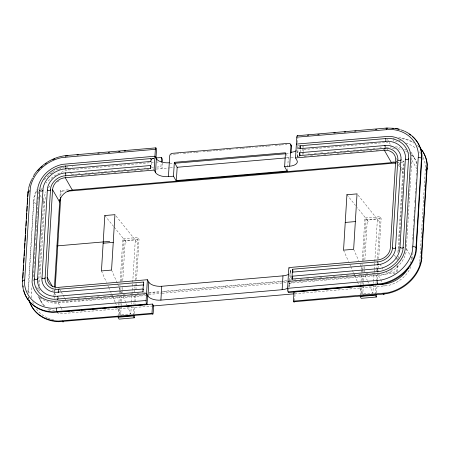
<?xml version="1.0" encoding="UTF-8"?>
<svg xmlns="http://www.w3.org/2000/svg" width="450" height="450" viewBox="0 0 450 450"><rect width="100%" height="100%" fill="white"/><g stroke="black" fill="none" stroke-linecap="round" stroke-linejoin="round"><path stroke-width="0.34" stroke-dasharray="2.25 1.69" d="M27.939 292.061L33.868 197.893A38.801 32.614 -29.8 0 1 36.619 189.692M31.804 297.861A36.169 30.403 -29.8 0 1 31.556 295.841L31.905 286.082M33.098 281.019L33.188 279.624M33.356 276.834L33.739 270.557M33.907 267.761L34.296 261.484M34.464 258.694L34.976 250.318M35.016 249.621L35.443 242.646M35.612 239.85L36.084 232.178M36.124 231.48L36.636 223.104M36.681 222.407L37.193 214.031M37.232 213.334L37.789 204.266M37.828 203.569L38.256 196.588M38.424 193.798L38.88 189.596M38.047 289.665L38.222 286.875M38.475 282.684L43.83 198.236A28.271 23.766 -29.8 0 1 46.052 191.818M39.156 290.818L39.24 289.423M39.454 285.936L44.893 200.093A28.271 23.766 -29.8 0 1 45.782 196.841M53.876 296.55L54.084 293.158M54.129 292.478L54.253 290.441M59.979 196.616L60.356 190.507L68.737 189.787M54.551 298.333L55.193 287.814M60.846 195.249L61.059 191.745L60.356 190.507M118.108 315.866L118.575 308.16M118.749 305.353L118.918 302.552M118.963 301.849L119.261 296.944M119.52 292.742L119.649 290.638M119.689 289.941L119.987 285.036M120.206 281.531L122.816 238.787L137.97 237.487L139.028 239.338L136.592 279.276M119.34 314.916L119.767 307.907M119.936 305.106L120.454 296.696M120.668 293.192L120.966 288.287M121.393 281.278L123.874 240.638L122.816 238.787M121.196 306.377L120.69 314.741L121.483 316.131M121.241 305.685L121.455 302.197M121.494 301.5L121.793 296.623M122.006 293.141L122.175 290.351M122.22 289.654L122.434 286.172M122.771 280.597L125.201 240.879L113.934 226.862M117.9 308.391L120.69 314.741L130.793 313.875L131.214 306.906M131.389 304.116L131.473 302.726M131.513 302.029L132.193 290.88M132.238 290.183L135.304 240.007L114.936 214.672M133.217 315.264L133.734 306.855M133.903 304.054L133.987 302.653M134.032 301.95L134.415 295.644M134.629 292.14L134.972 286.537M135.017 285.834L135.146 283.731M135.36 280.226L137.97 237.487M134.494 313.611L134.921 306.608M134.966 305.904L135.18 302.4M135.219 301.702L135.608 295.397M135.951 289.789L136.333 283.483M151.532 164.869L151.661 162.787M162.343 163.035L162.006 168.576L160.948 166.725L161.145 163.429M225.152 286.571L225.186 285.992M287.488 171.006L288.298 157.731L286.329 154.294M288.613 290.531L288.771 287.893M288.81 287.235L289.052 283.275L381.459 275.158A28.271 23.766 -29.8 0 0 406.17 251.764L411.919 157.562A28.271 23.766 -29.8 0 0 411.559 155.047M297.641 142.639L297.923 138.021M289.041 287.077A10.508 4.984 3.5 0 0 289.406 283.894L289.575 281.121M289.62 280.429L290.256 270.045L289.125 268.071M297.157 156.938L297.793 146.554L296.381 144.084M289.794 285.199L289.963 282.431M290.008 281.739L290.644 271.35M297.63 156.864L298.181 147.859M300.133 152.151L300.302 149.372M302.389 154.581L302.794 147.982M302.833 147.324L302.912 146.002M294.643 300.696L295.065 293.771M303.581 154.356L303.705 152.274M303.75 151.583L303.874 149.507A2.514 0.658 85.1 0 0 303.891 149.197M360.202 295.076L360.675 287.37M360.844 284.569L361.018 281.762M361.058 281.064L361.575 272.655M361.614 271.952L361.744 269.854M361.789 269.151L362.087 264.246M362.301 260.741L364.911 217.997L380.064 216.697L381.127 218.548L378.686 258.491M361.434 294.126L361.862 287.117M362.036 284.316L362.548 275.906M362.762 272.402L363.06 267.497M363.488 260.494L365.968 219.847L364.911 217.997M363.296 285.593L362.784 293.951L363.577 295.341M363.336 284.895L363.549 281.407M363.594 280.716L363.892 275.833M364.106 272.351L364.275 269.567M364.314 268.869L364.528 265.382M364.871 259.808L367.296 220.089L357.328 207.686M359.994 287.606L362.784 293.951L372.887 293.085L373.314 286.116M373.483 283.331L373.567 281.936M373.613 281.239L374.124 272.88M374.164 272.183L374.293 270.09M374.332 269.392L377.398 219.223L357.036 193.882M375.317 294.474L375.829 286.065M375.998 283.264L376.088 281.863M376.127 281.16L376.554 274.157M376.729 271.35L376.813 269.949M376.858 269.252L377.072 265.748M377.499 258.739L380.064 216.697M376.588 292.826L377.016 285.817M377.404 279.512L377.702 274.607M378.129 267.598L378.214 266.197M397.091 265.731L396.72 271.839L386.213 272.739M397.423 260.297L397.553 258.193M397.896 252.579L403.481 161.044L401.389 161.224M397.507 271.671L397.941 264.662M398.323 258.351L398.452 256.247M398.751 251.336L398.88 249.232M398.925 248.529L404.19 162.281L403.481 161.044M412.088 247.832L412.296 244.339M412.594 239.456L412.892 234.574M413.151 230.383L413.449 225.501M413.702 221.316L414 216.428M414.259 212.243L414.557 207.354M414.855 202.472L415.108 198.287M415.406 193.399L415.704 188.516M415.963 184.331L416.261 179.443M416.514 175.258L416.812 170.376M412.594 258.75L413.016 251.775M423.124 157.477A36.169 30.403 -29.8 0 1 425.514 166.506L419.805 261.354M411.491 257.597L411.12 260.404A28.271 23.766 -29.8 0 1 410.445 263.008M294.744 293.799L387.467 285.654A28.271 23.766 -29.8 0 0 411.289 265.506M175.703 154.007L172.901 154.249A2.627 2.211 -29.8 0 0 172.243 154.378M176.4 153.945L180.602 153.585M183.398 153.343L189 152.865M189.697 152.803L195.3 152.325M195.998 152.263L200.199 151.903M202.995 151.661L208.597 151.183M209.295 151.121L214.898 150.638M215.595 150.581L221.895 150.041M222.598 149.979L228.195 149.496M228.893 149.439L233.094 149.079M235.896 148.838L241.493 148.354M242.196 148.297L247.792 147.814M248.49 147.757L252.692 147.392M255.493 147.156L261.09 146.672M261.793 146.616L267.39 146.132M268.093 146.07L272.289 145.71M275.091 145.474L280.688 144.99M281.391 144.928L286.988 144.45M151.779 158.327L153.861 158.147M151.808 158.439L153.9 158.259M297.439 145.935L299.537 145.755M152.134 158.946L154.215 158.766M153.332 162.433L69.03 169.898A36.169 30.403 -29.8 0 0 46.102 183.043M156.831 162.135L158.231 162.011M303.874 149.507L387.866 142.296M169.813 163.699L172.969 163.423M285.998 153.72L291.049 153.287M71.606 174.398L73.699 174.218M78.587 173.796L79.982 173.678M84.864 173.256L86.962 173.076M91.845 172.659L93.24 172.536M98.128 172.119L99.523 172.001M104.411 171.579L107.201 171.338M111.392 170.977L112.787 170.859M117.669 170.438L119.767 170.263M123.953 169.903L126.045 169.723M130.933 169.301L133.026 169.121M137.216 168.761L139.309 168.581M144.197 168.165L145.592 168.041M151.869 167.501L153.27 167.383M156.757 167.085L160.948 166.725M307.974 154.097L309.369 153.979M314.257 153.562L316.35 153.382M320.541 153.023L322.633 152.843M327.516 152.421L328.916 152.303M333.799 151.881L335.891 151.701M340.082 151.341L342.174 151.161M347.062 150.744L349.155 150.564M353.34 150.204L355.438 150.024M360.321 149.602L361.716 149.484M366.604 149.062L368.696 148.882M372.887 148.528L374.979 148.348M379.868 147.926L381.262 147.808M386.145 147.386L391.731 146.908M74.756 176.068L76.854 175.888M81.039 175.528L83.835 175.286M87.992 174.932L90.816 174.69M94.264 174.392L97.093 174.15M101.228 173.796L103.376 173.61M107.499 173.256L110.357 173.014M113.844 172.71L116.64 172.474M120.735 172.119L123.621 171.872M127.001 171.579L129.898 171.332M133.971 170.983L136.181 170.792M140.372 170.432L143.162 170.196M146.649 169.898L149.445 169.656M156.263 169.071L169.498 167.934M170.196 167.873L174.375 167.513M286.2 157.911L290.385 157.551M291.082 157.494L294.564 157.196M297.354 156.954L300.139 156.713M304.149 156.369L307.108 156.116M310.433 155.829L313.374 155.576M317.413 155.233L319.646 155.042M323.691 154.693L326.486 154.451M329.974 154.153L332.882 153.906M336.954 153.551L339.154 153.366M343.238 153.017L346.118 152.769M350.218 152.415L352.389 152.229M356.496 151.875L358.656 151.689M362.779 151.335L365.625 151.093M369.759 150.739L371.891 150.553M376.043 150.199L378.861 149.957M383.017 149.597L387.917 149.181M392.304 162.006L397.192 161.584M61.059 191.745L65.261 191.379M396.489 162.939L404.19 162.281M123.874 240.638L139.028 239.338M365.968 219.847L381.127 218.548M70.521 299.278L74.019 298.974M77.518 298.676L79.616 298.496M83.818 298.136L86.619 297.894M90.816 297.534L92.914 297.354M97.116 296.994L99.214 296.814M103.416 296.449L106.211 296.213M110.413 295.853L112.511 295.673M116.713 295.307L119.509 295.071M123.008 294.767L125.809 294.531M130.011 294.165L132.109 293.985M137.008 293.569L139.106 293.389M144.006 292.967L145.406 292.843M148.905 292.545L160.104 291.583M162.9 291.341L289.575 280.468M293.771 280.102L295.875 279.923M300.071 279.562L302.873 279.326M306.371 279.023L309.173 278.781M313.369 278.421L315.467 278.241M319.669 277.881L322.47 277.639M325.969 277.341L328.764 277.099M332.966 276.739L335.767 276.497M339.964 276.137L342.062 275.957M346.264 275.597L348.362 275.417M352.564 275.057L354.662 274.877M358.858 274.517L361.659 274.275M365.861 273.915L368.657 273.673M372.156 273.375L374.957 273.133M148.826 293.124L160.031 292.162M160.729 292.106L286.774 281.278M54.298 302.541L87.21 299.711M87.907 299.649L106.813 298.029M107.516 297.968L145.328 294.722M148.832 294.418L161.438 293.338M162.135 293.276L286.785 282.577M290.987 282.212L396.726 273.133M39.983 297.456A28.271 23.766 -29.8 0 0 55.226 303.171L146.914 295.481M152.921 305.978L61.239 313.667A28.271 23.766 -29.8 0 1 57.791 313.335M392.979 138.263L394.324 138.229M395.353 141.761L397.243 141.716M394.616 148.714L392.794 148.759L392.124 147.594M346.933 194.749L355.596 205.532M104.833 215.539L113.501 226.322M411.075 152.173L415.08 159.171M411.952 160.335L416.959 169.082M387.45 139.433L388.783 141.761M389.121 142.346L390.786 145.26M396.456 158.422L397.131 159.598M398.812 162.54L399.819 164.301M396.045 160.824L397.052 162.591M398.402 164.942L400.084 167.884M400.421 168.469L402.778 172.586A12.476 10.485 -29.8 0 0 401.507 167.243M406.541 248.957L410.214 255.369M410.546 255.954L412.217 258.868M378.461 221.074L377.398 219.223L367.296 220.089L368.353 221.94M394.391 255.009L395.404 256.77M395.736 257.361L397.086 259.712M380.042 264.06L381.724 267.002M382.061 267.587L383.074 269.353M378.394 275.602L380.396 279.101M380.734 279.686L382.404 282.6M383.738 284.934L384.407 286.099M288.523 282.347L289.406 283.894M136.361 241.864L135.304 240.007L125.201 240.879L126.259 242.73M66.988 166.337L67.657 167.501M67.989 168.086L69.992 171.585M70.329 172.164L71.663 174.499M40.179 195.317L41.518 197.651M43.189 200.565L44.522 202.899M33.379 201.611L33.733 202.23L28.299 293.287M58.551 287.347L59.226 288.523M59.557 289.114L60.907 291.465M61.245 292.05L64.277 297.343M64.609 297.934L65.621 299.694A12.476 10.485 -29.8 0 1 64.063 299.739M52.538 289.817L53.207 290.993M54.557 293.344L55.564 295.104A12.476 10.485 -29.8 0 1 54.951 293.878M58.269 303.092L60.604 307.176M60.941 307.755L62.612 310.674M36.439 286.852L38.441 290.351M37.98 296.179L41.991 303.176M27.928 290.835L28.282 291.454A2.514 1.215 1.5 0 0 31.517 292.393M353.649 249.278L358.667 260.707M360.343 264.516L363.69 272.137M365.079 275.31L367.312 280.389M367.588 281.025L368.983 284.197M369.264 284.833L372.887 293.085M343.547 250.149L348.564 261.574M349.959 264.746L350.516 266.017M350.798 266.653L352.192 269.826M352.468 270.461L354.42 274.905M354.701 275.541L357.21 281.256M357.486 281.891L358.881 285.064M111.555 270.067L117.411 283.399M117.686 284.034L121.59 292.922M123.266 296.73L126.889 304.988M127.164 305.623L130.793 313.875M101.453 270.934L106.47 282.364M107.865 285.536L108.422 286.808M108.698 287.443L110.093 290.616M110.374 291.251L112.326 295.695M112.601 296.331L115.11 302.046M115.391 302.681L116.786 305.854M54.309 291.184A12.476 10.485 -29.8 0 1 54.276 290.239M49.641 310.528A28.271 23.766 -29.8 0 1 46.974 308.756M43.802 305.707A28.271 23.766 -29.8 0 1 39.639 297.416M398.616 164.289A12.476 10.485 -29.8 0 1 399.735 165.133M392.197 269.398A12.476 10.485 -29.8 0 1 390.842 270.309M411.542 154.822A28.271 23.766 -29.8 0 1 417.431 164.931M397.918 148.832A28.271 23.766 -29.8 0 1 401.94 149.586M405.686 150.936A28.271 23.766 -29.8 0 1 406.856 151.509M408.532 152.482A28.271 23.766 -29.8 0 1 409.59 153.208M398.464 139.928A28.271 23.766 -29.8 0 1 400.849 141.013M57.296 182.008A28.271 23.766 -29.8 0 1 59.366 180.669M290.256 270.045A10.508 4.984 3.5 0 1 289.294 273.791M297.793 146.554A10.508 4.984 3.5 0 1 296.837 150.3M171.073 155.076A2.627 2.211 -29.8 0 1 171.619 154.665M53.578 319.854A36.169 30.403 -29.8 0 1 51.188 319.241M50.029 318.864A36.169 30.403 -29.8 0 1 47.767 317.993M47.222 317.751A36.169 30.403 -29.8 0 1 35.55 307.772M33.418 303.654A36.169 30.403 -29.8 0 1 32.732 301.776M35.933 203.299A2.514 1.17 5.5 0 1 33.727 202.23L34.223 198.512A38.801 32.614 -29.8 0 1 36.686 190.924M37.682 198.641A36.169 30.403 -29.8 0 1 38.171 196.858M41.152 189.922A36.169 30.403 -29.8 0 1 42.148 188.257M49.523 174.066A38.801 32.614 -29.8 0 1 62.938 167.062M44.263 179.713A38.801 32.614 -29.8 0 1 49.877 174.684M50.901 173.936A38.801 32.614 -29.8 0 1 53.544 172.187M58.584 169.509A38.801 32.614 -29.8 0 1 64.496 167.304M29.008 299.419A38.801 32.614 -29.8 0 1 28.536 296.983M28.654 298.8A38.801 32.614 -29.8 0 1 28.282 296.983M72.467 166.438A2.514 0.619 83.4 0 1 72.619 167.018M48.471 187.791A28.271 23.766 -29.8 0 1 50.738 184.989M54.726 311.079A28.271 23.766 -29.8 0 1 48.583 308.678M44.932 306.096A28.271 23.766 -29.8 0 1 38.908 296.775M401.743 138.617A38.801 32.614 -29.8 0 1 413.904 143.044M417.926 146.008A38.801 32.614 -29.8 0 1 419.282 147.274M398.7 137.666A38.801 32.614 -29.8 0 1 413.01 142.104M417.572 145.389A38.801 32.614 -29.8 0 1 418.483 146.222M405.883 143.111A36.169 30.403 -29.8 0 1 416.233 148.59M419.552 151.898A36.169 30.403 -29.8 0 1 420.778 153.472M419.653 262.519A36.169 30.403 -29.8 0 1 419.237 264.302M425.886 169.909A2.514 1.215 1.5 0 1 425.554 169.954M412.211 154.789A28.271 23.766 -29.8 0 1 416.869 166.208M395.471 146.863A28.271 23.766 -29.8 0 1 400.224 147.566M404.629 149.079A28.271 23.766 -29.8 0 1 406.367 149.968M393.463 140.136A2.514 0.698 86.8 0 1 393.502 141.176M303.491 146.346A2.514 0.658 85.1 0 1 303.778 147.499"/><path stroke-width="0.67" d="M22.5 281.244L27.956 191.857M23.85 290.751A38.801 32.614 -29.8 0 0 53.348 312.457L147.043 304.656L146.694 304.037L52.993 311.844A38.801 32.614 -29.8 0 1 22.663 285.244L22.708 280.181M22.838 278.089L23.181 272.514M23.304 270.422L23.602 265.539M23.777 262.755L24.069 257.873M24.199 255.78L24.542 250.206M24.666 248.113L24.964 243.236M25.093 241.144L25.436 235.569M25.56 233.477L25.858 228.594M26.032 225.81L26.331 220.928M26.454 218.841L26.797 213.261M26.921 211.168L27.219 206.291M27.349 204.199L27.692 198.624M27.816 196.532L28.564 188.634M176.349 180.546L287.488 171.006L287.449 171.579L284.625 166.641L285.469 152.792L174.33 162.338L177.159 167.276L176.316 181.125L173.486 176.186L168.435 176.619A10.508 4.984 3.5 0 1 155.503 172.547L154.091 170.078L65.244 177.705A12.476 10.485 -29.8 0 0 52.577 189.703L47.222 277.414A12.476 10.485 -29.8 0 0 58.551 287.347L147.392 279.72L146.126 300.493L52.757 308.284A36.169 30.403 -29.8 0 1 24.486 283.494L30.347 187.481A36.169 30.403 -29.8 0 1 61.959 157.551L155.357 149.304A2.514 0.658 85.1 0 1 156.206 148.23L156.561 148.849L155.998 158.079M143.325 291.831A1.643 0.427 85.1 0 1 142.898 291.887L54.574 299.301A25.982 21.842 -29.8 0 1 34.267 281.492L39.988 187.819A25.982 21.842 -29.8 0 1 62.696 166.314L151.037 158.563A1.643 0.427 85.1 0 1 151.374 159.953M143.359 289.969A1.643 0.427 85.1 0 0 143.072 289.001L55.164 296.398A22.691 19.074 -29.8 0 1 37.429 280.845L43.104 187.926A22.691 19.074 -29.8 0 1 62.932 169.149L150.862 161.443A1.643 0.427 85.1 0 0 150.981 161.595M143.438 285.086A1.643 0.427 85.1 0 1 143.319 284.934L55.991 292.309A18.056 15.176 -29.8 0 1 41.878 279.934L47.486 188.078A18.056 15.176 -29.8 0 1 63.27 173.132L150.615 165.51A1.643 0.427 85.1 0 1 150.975 167.327M143.781 283.022A1.643 0.427 85.1 0 0 143.494 282.049L56.582 289.406A14.766 12.414 -29.8 0 1 45.039 279.287L50.602 188.184A14.766 12.414 -29.8 0 1 63.506 175.967L150.435 168.396A1.643 0.427 85.1 0 0 150.553 168.547M54.461 286.976L59.816 199.333M55.238 287.111L60.716 197.353M134.235 317.818L133.178 315.968L118.024 317.267L119.081 319.118L134.235 317.818L134.364 315.714M142.898 291.887L143.494 282.049M150.435 168.396L150.615 165.51M150.862 161.443L151.037 158.563M154.091 170.078L155.357 149.304M147.043 304.656L147.611 295.419M287.702 288.152A10.508 4.984 3.5 0 1 282.133 289.699L160.892 300.111A10.508 4.984 3.5 0 1 147.96 296.038L148.809 282.189L147.392 279.72M155.503 172.547L156.347 158.698L154.935 156.229L62.533 164.346A28.271 23.766 -29.8 0 0 37.822 187.746L32.068 281.942A28.271 23.766 -29.8 0 0 54.169 301.32L146.548 293.569L147.96 296.038M152.561 304.065L153.619 305.916L153.197 312.84A2.514 0.658 85.1 0 1 152.347 313.914L151.993 313.296L152.561 304.065L144.186 304.785M161.229 162.107L161.511 157.489L155.947 157.967M160.892 300.111L161.741 286.262A10.508 4.984 3.5 0 1 148.809 282.189M168.435 176.619L169.706 155.846A2.627 2.211 -29.8 0 1 172.373 153.321L288.557 143.342A2.627 2.211 -29.8 0 1 290.942 145.434L291.471 146.362L291.094 152.595M173.486 176.186L174.33 162.338M282.133 289.699L282.977 275.85A10.508 4.984 3.5 0 0 288.546 274.303M284.625 166.641L289.676 166.208L290.942 145.434M412.622 136.744A38.801 32.614 -29.8 0 1 422.032 155.492L416.132 252.107A38.801 32.614 -29.8 0 1 382.219 284.22L288.489 292.511L288.135 291.892A2.514 0.658 85.1 0 1 287.572 288.349L288.838 267.576L377.685 259.942A12.476 10.485 -29.8 0 0 390.353 247.95L395.707 160.239A12.476 10.485 -29.8 0 0 384.379 150.306L295.532 157.933L296.803 137.16A2.514 0.658 85.1 0 1 297.652 136.086M292.011 279.242A1.643 0.427 85.1 0 1 291.892 279.09L292.494 269.257L379.423 261.686A14.766 12.414 -29.8 0 0 392.327 249.463L397.89 158.366A14.766 12.414 -29.8 0 0 386.348 148.241L299.43 155.599L299.61 152.713L386.938 145.344A18.056 15.176 -29.8 0 1 401.051 157.719L395.443 249.576A18.056 15.176 -29.8 0 1 379.659 264.516L292.314 272.143A1.643 0.427 85.1 0 0 292.849 271.474A1.643 0.427 85.1 0 0 292.494 269.257M299.976 148.804A1.643 0.427 85.1 0 1 299.858 148.652L300.032 145.766L388.35 138.352A25.982 21.842 -29.8 0 1 408.662 156.161L402.941 249.834A25.982 21.842 -29.8 0 1 380.233 271.339L291.892 279.09M294.486 301.725A2.514 0.658 85.1 0 1 293.794 301.77L293.439 301.151L294.002 291.921L310.753 290.481M376.335 297.028L375.272 295.178L360.118 296.477L361.181 298.333L376.335 297.028L376.464 294.924M292.23 279.214A1.643 0.427 85.1 0 0 292.421 277.808A1.643 0.427 85.1 0 0 292.067 276.204L379.991 268.504A22.691 19.074 -29.8 0 0 399.825 249.727L405.501 156.808A22.691 19.074 -29.8 0 0 387.765 141.255L299.858 148.652M287.572 288.349L380.97 280.102A36.169 30.403 -29.8 0 0 412.582 250.166L418.444 154.159A36.169 30.403 -29.8 0 0 390.173 129.369L296.803 137.16M293.439 301.151L387.169 292.86A38.801 32.614 -29.8 0 0 421.082 260.752L426.983 164.138A38.801 32.614 -29.8 0 0 420.587 148.466M33.907 175.118C41.13 164.317 53.235 156.938 66.167 155.576L155.829 147.876M297.276 135.731L386.933 128.031L395.629 128.385M67.928 155.812L66.532 155.931A2.514 0.619 83.4 0 0 65.767 156.999M76.961 155.036L78.351 154.918M97.813 153.242L99.208 153.124M108.242 152.347L109.631 152.229M118.671 151.453L120.06 151.335M124.228 150.975L125.623 150.857M307.384 135.248L308.773 135.129M317.807 134.353L319.202 134.235M333.799 132.981L335.188 132.862M344.222 132.086L345.617 131.968M354.651 131.192L356.04 131.074M375.502 129.398L376.897 129.279M385.931 128.503L387.321 128.385A2.514 0.698 86.8 0 0 386.392 129.465M296.381 144.084L388.761 136.333A28.271 23.766 -29.8 0 1 410.861 155.711L405.107 249.907A28.271 23.766 -29.8 0 1 380.396 273.308L287.994 281.424M174.864 163.26L285.3 153.782M177.159 167.276L285.502 157.972M52.577 189.703L59.648 202.05A12.476 10.485 -29.8 0 1 72.315 190.058L391.449 162.653A12.476 10.485 -29.8 0 1 395.989 163.091M67.365 191.199L395.786 163.001M56.97 245.908L109.699 241.38M103.146 243.236L113.248 242.37M345.24 222.446L355.343 221.58M161.741 286.262L282.977 275.85M288.135 291.892L381.864 283.601A38.801 32.614 -29.8 0 0 415.777 251.488L421.678 154.873A38.801 32.614 -29.8 0 0 404.876 131.372M69.502 311.197L60.784 311.799M70.898 311.079L75.082 310.719M76.483 310.596L79.971 310.298M81.366 310.179L85.556 309.819M86.951 309.696L90.439 309.397M91.834 309.279L100.907 308.498M102.308 308.379L106.492 308.019M107.888 307.901L111.381 307.603M112.776 307.479L116.961 307.119M118.361 307.001L121.849 306.703M123.244 306.579L132.317 305.803M133.712 305.685L142.785 304.903M312.154 290.363L321.227 289.581M322.622 289.463L331.695 288.681M333.09 288.562L342.163 287.786M343.558 287.662L352.631 286.886M354.032 286.762L358.217 286.403M359.612 286.284L363.105 285.986M364.5 285.868L373.573 285.086M374.968 284.968L386.409 283.804A28.271 23.766 -29.8 0 0 408.634 267.345M153.242 305.949L294.041 293.861M29.137 300.577A38.801 32.614 -29.8 0 0 58.297 321.103L151.993 313.296M152.347 313.914L58.652 321.722A38.801 32.614 -29.8 0 1 29.317 300.606M293.794 301.77L383.468 294.069A2.514 0.619 83.4 0 0 384.114 294.03M395.758 128.402L400.269 129.437M422.072 159.165L421.718 158.546A2.514 1.215 1.5 0 0 418.483 157.607M427.022 167.811L427.376 168.424A2.514 1.215 1.5 0 1 427.326 169.251M384.379 150.306L391.449 162.653M416.621 248.389L416.267 247.77A2.514 1.17 5.5 0 0 413.044 246.679M421.571 257.034L421.926 257.653A2.514 1.17 5.5 0 1 421.881 258.446M378.163 284.811L377.809 284.192A2.514 0.619 83.4 0 1 377.162 280.654M383.113 293.451L383.468 294.069L387.523 293.479A38.801 32.614 -29.8 0 0 421.436 261.366L427.337 164.756A38.801 32.614 -29.8 0 0 420.131 148.162M295.532 157.933L296.949 160.403A10.508 4.984 3.5 0 1 289.676 166.208M161.511 157.489L161.865 158.107A2.514 0.658 85.1 0 1 162.428 161.651M65.244 177.705L72.315 190.058M47.222 277.414L52.611 286.824M57.375 312.356L57.021 311.738A2.514 0.698 86.8 0 1 56.537 308.188M62.325 320.996L62.679 321.615A2.514 0.698 86.8 0 0 63.411 321.564M384.851 145.395A1.643 0.456 86.8 0 1 385.155 147.617A1.643 0.456 86.8 0 1 384.576 148.292M300.032 145.766A1.643 0.427 85.1 0 1 300.386 147.369A1.643 0.427 85.1 0 1 300.195 148.776M385.526 138.426A1.643 0.456 86.8 0 1 385.83 140.642A1.643 0.456 86.8 0 1 385.245 141.317M299.61 152.713A1.643 0.427 85.1 0 1 299.964 154.929A1.643 0.427 85.1 0 1 299.43 155.599M392.034 128.312A38.801 32.614 -29.8 0 1 393.396 128.407M396.084 128.739A38.801 32.614 -29.8 0 1 398.706 129.263M401.243 129.971A38.801 32.614 -29.8 0 1 404.286 131.113M409.134 134.117A38.801 32.614 -29.8 0 1 410.687 135.186M65.52 175.899A1.643 0.405 83.4 0 1 65.295 175.708M65.368 172.828A1.643 0.405 83.4 0 1 65.694 175.657M65.543 165.904A1.643 0.405 83.4 0 1 65.947 168.114A1.643 0.405 83.4 0 1 65.469 168.778M143.747 284.884A1.643 0.427 85.1 0 1 143.657 285.058M169.279 162.771A10.508 4.984 3.5 0 1 156.347 158.698M296.083 150.812A10.508 4.984 3.5 0 1 290.52 152.359M377.786 265.016A1.643 0.405 83.4 0 1 377.561 264.825M377.634 261.945A1.643 0.405 83.4 0 1 377.961 264.774M290.599 144.613A2.627 2.211 -29.8 0 1 291.471 146.362M377.46 268.875A1.643 0.405 83.4 0 1 377.865 271.086A1.643 0.405 83.4 0 1 377.387 271.749M146.694 304.037A2.514 0.658 85.1 0 1 146.126 300.493M408.69 158.737A1.643 0.793 1.5 0 1 407.548 159.694A1.643 0.793 1.5 0 1 405.523 159.103M403.284 247.224A1.643 0.765 5.5 0 1 402.154 248.085A1.643 0.765 5.5 0 1 400.134 247.404M57.684 296.331A1.643 0.456 86.8 0 1 57.983 298.553A1.643 0.456 86.8 0 1 57.403 299.228M401.068 159.615A1.643 0.793 1.5 0 1 399.932 160.571A1.643 0.793 1.5 0 1 397.907 159.981M395.696 247.652A1.643 0.765 5.5 0 1 394.56 248.513A1.643 0.765 5.5 0 1 392.546 247.826M42.795 190.249A1.643 0.765 5.5 0 1 41.659 191.109A1.643 0.765 5.5 0 1 39.645 190.429M37.401 278.55A1.643 0.793 1.5 0 1 36.264 279.506A1.643 0.793 1.5 0 1 34.239 278.916M50.383 189.827A1.643 0.765 5.5 0 1 49.252 190.682A1.643 0.765 5.5 0 1 47.233 190.001M45.023 277.667A1.643 0.793 1.5 0 1 43.881 278.623A1.643 0.793 1.5 0 1 41.861 278.032M58.196 292.404A1.643 0.456 86.8 0 1 58.078 292.258M58.354 289.361A1.643 0.456 86.8 0 1 58.528 292.202M28.699 187.993A38.801 32.614 -29.8 0 1 31.607 179.82M31.916 179.207A38.801 32.614 -29.8 0 1 32.569 177.998M33.272 176.805A38.801 32.614 -29.8 0 1 34.014 175.635M37.761 170.752A38.801 32.614 -29.8 0 1 39.476 168.936M40.832 167.636A38.801 32.614 -29.8 0 1 42.249 166.382M45.242 164.059A38.801 32.614 -29.8 0 1 46.288 163.339M52.926 159.632A38.801 32.614 -29.8 0 1 54.675 158.884M22.624 281.576A2.514 1.215 1.5 0 1 24.446 280.046M28.074 192.347A2.514 1.17 5.5 0 1 29.886 190.974M23.147 287.106A38.801 32.614 -29.8 0 1 23.018 285.863M104.833 215.539L101.453 270.934L111.555 270.067L114.936 214.672L104.833 215.539M346.933 194.749L343.547 250.149L353.649 249.278L357.036 193.882L346.933 194.749"/></g></svg>
